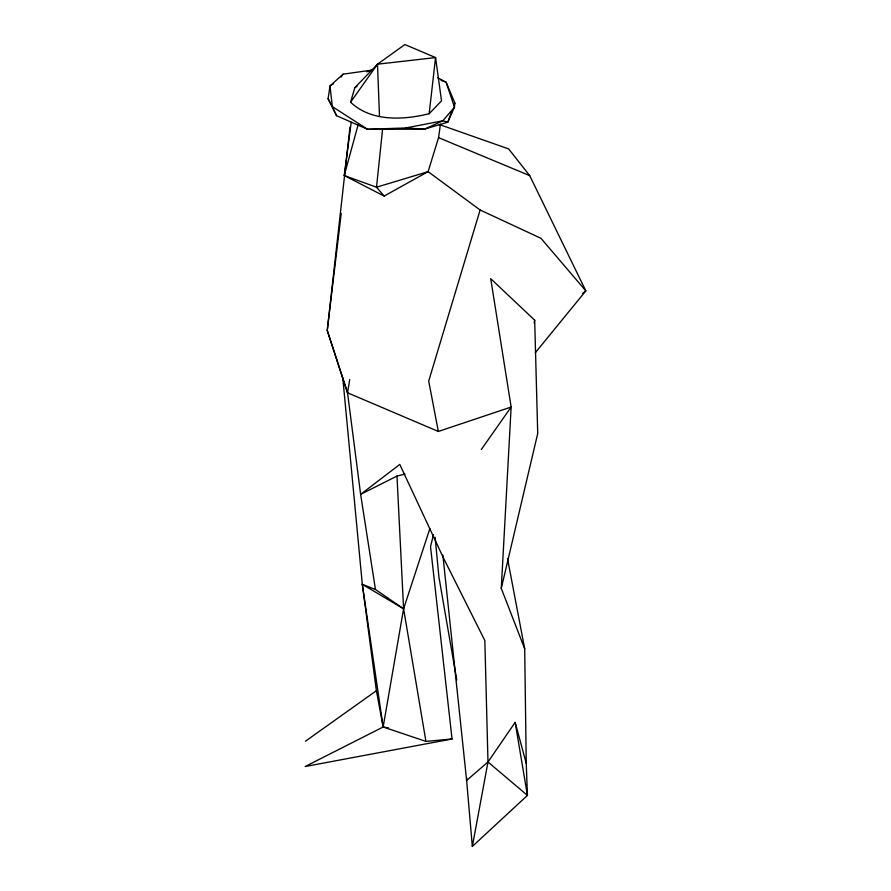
<?xml version="1.0" encoding="UTF-8"?>
<svg xmlns="http://www.w3.org/2000/svg" width="891" height="891" viewBox="0 0 891 891"><rect width="100%" height="100%" fill="white"/><g stroke="black" fill="none" stroke-linecap="round" stroke-linejoin="round"><path stroke-width="1.34" d="M501.277 588.383L511.144 407.042L490.718 278.671L534.678 320.192L537.719 433.494L501.277 588.383L524.688 648.793L526.247 763.375L527.439 795.385L472.341 846.45L466.628 780.438L442.883 555.171M437.737 77.795L446.124 82.217L454.833 102.966L454.466 107.165L447.805 122.167L424.406 129.195L367.571 129.306L336.531 115.696L328.1 98.79L329.993 85.926L343.113 74.165L371.837 70.122L366.669 71.792M382.629 128.705L376.514 187.221L384.144 196.053L428.103 171.64L438.561 137.648L440.432 124.239M349.985 127.123L327.242 330.461L347.523 392.775L360.632 494.382L375.467 589.519L403.601 608.798L425.931 741.401L452.038 738.984L430.531 546.651L433.505 534.689M429.161 113.714L435.565 57.581L404.893 44.55L377.494 64.197L354.774 87.752L350.586 102.198C371.235 121.867 403.333 120.096 429.161 113.714L441.524 100.872L435.565 57.581L377.494 64.197L350.586 102.198M341.22 213.406L327.242 330.461L347.523 392.775L438.339 431.456L511.144 407.042L481.296 449.543M351.221 122.212L344.227 175.527L384.144 196.053M347.523 392.775L349.74 379.443M472.341 846.45L487.99 761.994L484.838 640.551L443.384 557.866L399.781 464.423L360.632 494.382L396.974 476.061L404.937 474.135M534.132 322.865L534.678 320.192M358.282 124.217L344.227 175.527L376.514 187.221L428.103 171.64L480.115 209.998L540.982 238.32L585.832 290.878L535.357 352.658M480.115 209.998L428.705 381.047L438.339 431.456M429.863 528.608L403.601 608.798L383.152 726.989L305.168 766.516L452.038 738.984M451.559 111.932L447.805 122.167L442.838 120.797L405.784 127.959L367.571 129.306L332.332 106.619L328.1 98.79M453.898 105.528L454.833 102.966M466.617 777.665L466.628 780.438L487.99 761.994L515.154 722.378L526.247 763.375M341.03 77.072L343.113 74.165M582.681 293.429L585.832 290.878L529.711 175.627L508.638 148.908L439.33 124.517M305.446 741.212L376.381 690.725L362.314 584.34L342.812 378.14M354.774 87.752L356.979 86.371M333.535 83.799L329.993 85.926L332.332 106.619L336.531 115.696M405.784 127.959L424.406 129.195L442.838 120.797L454.466 107.165L446.124 82.217L441.078 80.346M388.554 727.925L383.152 726.989L376.381 690.725M425.931 741.401L383.152 726.989L362.314 584.34L375.467 589.519M438.561 137.648L529.711 175.627M362.314 584.34L403.601 608.798L396.974 476.061M487.99 761.994L527.439 795.385L515.154 722.378M507.525 558.568L524.688 648.793M456.738 679.855L438.929 577.09L435.109 537.228M377.494 64.197L379.51 116.509"/></g></svg>
